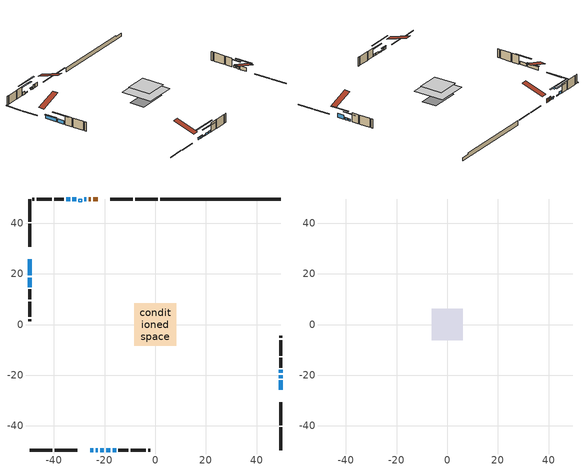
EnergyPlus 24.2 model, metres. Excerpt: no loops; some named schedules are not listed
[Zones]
conditioned space
 floor outside (Floor1 construction): -2.54,-2.54 -2.54,2.54 2.54,2.54 2.54,-2.54 z0.92
 floor adiabatic (AdiabaticFloorConstruction): -8.38,-8.38 -8.38,8.38 8.38,8.38 8.38,-8.38 z3.36
 floor foundation (Slab1 construction): -7.8,-4.08 -7.8,4.08 7.8,4.08 7.8,-4.08 z-1.4
 wall outside (RimJoist1 construction): 1.05,49.53 -7.86,49.53 / -49.53,-49.53 -40.61,-49.53 / -49.53,49.53 -49.53,40.61 / 49.53,-49.53 49.53,-40.61 z0.92:1.22
 wall outside (RimJoist2 construction): -8.79,49.53 -17.71,49.53 / -39.69,-49.53 -30.77,-49.53 / -49.53,39.69 -49.53,30.77 / 49.53,-39.69 49.53,-30.77 z0.92:1.22
 wall outside (AdiabaticWallConstruction 1): -22.73,49.53 -24.45,49.53 / -25.37,49.53 -26.24,49.53 z0.92:2.95
 wall outside (AdiabaticWallConstruction): 49.53,-25.75 49.53,-22.09 z0.92:3.05; 49.53,-21.16 49.53,-19.94 z0.92:1.84; -27.17,49.53 -28.09,49.53 z0.92:1.68; -25.75,-49.53 -24.38,-49.53 / -23.45,-49.53 -22.69,-49.53 / 49.53,-19.02 49.53,-17.95 / -19.31,-49.53 -17.78,-49.53 / -16.85,-49.53 -15.48,-49.53 z0.92:1.99; -49.53,25.75 -49.53,19.35 / -49.53,18.42 -49.53,14.76 z0.92:2.75; -31.16,49.53 -32.69,49.53 / -21.76,-49.53 -20.23,-49.53 z0.92:1.38; -33.62,49.53 -35.14,49.53 z0.92:2.44
 wall outside (Wall1 construction): -36.07,49.53 -39.92,49.53 / -14.55,-49.53 -10.7,-49.53 / -49.53,13.83 -49.53,9.98 / 49.53,-17.02 49.53,-13.16 z0.92:5.8
 wall outside (Wall2 construction): -40.85,49.53 -46.83,49.53 / -9.77,-49.53 -3.79,-49.53 / -49.53,9.05 -49.53,3.07 / 49.53,-12.24 49.53,-6.26 z0.92:5.8
 wall outside (Wall3 construction): -47.76,49.53 -48.6,49.53 / -2.86,-49.53 -2.02,-49.53 / -49.53,2.14 -49.53,1.3 / 49.53,-5.33 49.53,-4.49 z0.92:5.8
 wall foundation (FoundationWall1 construction): 1.98,49.53,-1.4 1.98,49.53,0.92 44.78,49.53,0.92 44.78,49.53,0.26 49.53,49.53,0.26 49.53,49.53,-1.4
 window (WindowConstruction): 49.53,-25.75 49.53,-22.09 z0.92:3.05
 window (WindowConstruction 6): 49.53,-21.16 49.53,-19.94 z0.92:1.83
 window (WindowConstruction 7): -27.17,49.53 -28.09,49.53 z0.92:1.68
 window (WindowConstruction 8): -25.75,-49.53 -24.38,-49.53 z0.92:1.99
 window (WindowConstruction 9): -23.45,-49.53 -22.69,-49.53 z0.92:1.99
 window (WindowConstruction 10): -49.53,25.75 -49.53,19.35 z0.92:2.75
 window (WindowConstruction 1): 49.53,-19.01 49.53,-17.95 z0.92:1.99
 window (WindowConstruction 11): -31.16,49.53 -32.69,49.53 z0.92:1.38
 window (WindowConstruction 12): -21.76,-49.53 -20.23,-49.53 z0.92:1.38
 window (WindowConstruction 2): -33.62,49.53 -35.14,49.53 z0.92:2.44
 window (WindowConstruction 3): -19.3,-49.53 -17.78,-49.53 z0.92:1.99
 window (WindowConstruction 4): -16.85,-49.53 -15.48,-49.53 z0.92:1.99
 window (WindowConstruction 5): -49.53,18.42 -49.53,14.76 z0.92:2.75
 door (Door): -22.73,49.53 -24.45,49.53 z0.92:2.95
 door (Door 1): -25.38,49.53 -26.24,49.53 z0.92:2.95
 ceiling adiabatic (AdiabaticFloorConstruction): 8.38,-8.38 8.38,8.38 -8.38,8.38 -8.38,-8.38 z3.36
 roof outside (AdiabaticRoofConstruction): -30.24,49.53,5.8 -30.24,48.37,6.18 -29.01,48.37,6.18 -29.01,49.53,5.8
 skylight (SkylightConstruction): -30.23,49.53,5.8 -30.23,48.37,6.18 -29.02,48.37,6.18 -29.02,49.53,5.8
attic - vented
 floor to conditioned space (Floor2 construction Reversed): -6.16,-6.16 -6.16,6.16 6.16,6.16 6.16,-6.16 z5.8
 roof outside (Roof1 construction): -21.8,49.53,5.8 -21.8,37.53,9.8 -18.64,37.53,9.8 -18.64,49.53,5.8; -26.68,-49.53,5.8 -26.68,-37.53,9.8 -29.84,-37.53,9.8 -29.84,-49.53,5.8; -49.53,26.68,5.8 -37.53,26.68,9.8 -37.53,29.84,9.8 -49.53,29.84,5.8; 49.53,-26.68,5.8 37.53,-26.68,9.8 37.53,-29.84,9.8 49.53,-29.84,5.8
shading: 49.53,-19.04 49.53,-28.8 49.94,-28.8 49.94,-19.04 z6.1; 49.53,-19.64 49.53,-21.46 49.94,-21.46 49.94,-19.64 z2.13; -28.38,49.53 -26.87,49.53 -26.87,49.94 -28.38,49.94 z1.98; -24.08,-49.53 -26.05,-49.53 -26.05,-49.94 -24.08,-49.94 z2.29; -22.39,-49.53 -23.75,-49.53 -23.75,-49.94 -22.39,-49.94 z2.29; -49.53,19.05 -49.53,26.05 -49.94,26.05 -49.94,19.05 z3.05; 49.53,-14.9 49.53,-22.07 49.94,-22.07 49.94,-14.9 z5.04; -38.48,49.53 -25.37,49.53 -25.37,49.94 -38.48,49.94 z7.17; -14.44,-49.53 -27.55,-49.53 -27.55,-49.94 -14.44,-49.94 z7.17; -38.19,49.53 -30.57,49.53 -30.57,49.94 -38.19,49.94 z5.5; -14.73,-49.53 -22.36,-49.53 -22.36,-49.94 -14.73,-49.94 z5.04; -12.43,-49.53 -19.9,-49.53 -19.9,-49.94 -12.43,-49.94 z5.04; -49.53,11.71 -49.53,21.47 -49.94,21.47 -49.94,11.71 z5.8
[Building]
Building 1: Terrain=Suburbs
[Site:Location]
Toronto Intl AP_ON: Latitude {deg}=43.68; Longitude {deg}=-79.63; Time Zone {hr}=-5; Elevation {m}=173; Keep Site Location Information=Yes
[Site:GroundTemperature:Shallow]
4.59119, 2.66285, 2.50842, 3.42352, 7.09712, 10.7536, 13.9236, 15.9317, 16.1023, 14.4691, 11.3799, 7.83558
[Site:WaterMainsTemperature]
Calculation Method=Schedule; Temperature Schedule=mains temperature schedule
[Material] Roughness=Rough; Thermal Absorptance=0.9
Name | Thickness {m} | Conductivity {W/m-K} | Density {kg/m3} | Specific Heat {J/kg-K} | Solar Absorptance | Visible Absorptance
asphalt or fiberglass shingles | 0.00635 | 0.162714 | 1121.4 | 1465.45 | 0.4 | 0.4
asphalt or fiberglass shingles 1 | 0.00635 | 0.162714 | 1121.4 | 1465.45 | 0.7 | 0.7
ceiling loosefill ins | 0.0846667 | 0.0480833 | 16.02 | 1046.75 | 0.7 | 0.7
ceiling stud and cavity | 0.1397 | 0.0949009 | 65.682 | 1177.47 | 0.7 | 0.7
concrete 4.0 in. | 0.1016 | 1.803125 | 2242.8 | 837.4 | 0.7 | 0.7
concrete 8.0 in. | 0.2032 | 1.803125 | 2242.8 | 837.4 | 0.7 | 0.7
door material | 0.04445 | 0.053851 | 512.64 | 1214.23 | 0.7 | 0.7
door material 1 | 0.04445 | 0.20624 | 512.64 | 1214.23 | 0.7 | 0.7
exterior vertical ins | 0.0460229 | 0.029427 | 32.04 | 1214.23 | 0.7 | 0.7
floor covering | 0.0127 | 0.0433444 | 54.468 | 1339.84 | 0.6 | 0.6
floor rigid ins | 0.103632 | 0.029427 | 32.04 | 1214.23 | 0.7 | 0.7
floor rigid ins 1; roof rigid ins; wall rigid ins 1 | 0.512978 | 0.029427 | 32.04 | 1214.23 | 0.7 | 0.7
floor stud and cavity | 0.1397 | 0.212021 | 92.3553 | 1139.71 | 0.7 | 0.7
floor stud and cavity 1 | 0.1397 | 1.75129 | 37.0049 | 1207.88 | 0.7 | 0.7
furniture material conditioned space 1 | 0.1524 | 0.115458 | 640.8 | 1214.23 | 0.6 | 0.6
gypsum board | 0.0127 | 0.160291 | 801 | 837.4 | 0.6 | 0.6
gypsum board 1 | 0.0127 | 0.160291 | 801 | 837.4 | 0.7 | 0.7
osb sheathing 0.5 in. | 0.0127 | 0.115458 | 512.64 | 1214.23 | 0.7 | 0.7
osb sheathing 0.75 in. | 0.01905 | 0.115458 | 512.64 | 1214.23 | 0.7 | 0.7
osb sheathing 2.0 in. | 0.0508 | 0.115458 | 512.64 | 1214.23 | 0.7 | 0.7
rim joist stud and cavity | 0.0508 | 0.0451784 | 125.044 | 1163.47 | 0.6 | 0.6
rim joist stud and cavity 1 | 0.0508 | 0.0290657 | 125.044 | 1163.47 | 0.6 | 0.6
roof stud and cavity | 0.18415 | 1.78685 | 37.0049 | 1207.88 | 0.6 | 0.6
wall rigid ins | 0.051816 | 0.029427 | 32.04 | 1214.23 | 0.7 | 0.7
wall stud and cavity | 0.1397 | 0.158362 | 139.0536 | 1170.24 | 0.7 | 0.7
wall stud and cavity 1 | 0.1397 | 0.156487 | 139.0536 | 1170.24 | 0.7 | 0.7
wall stud and cavity 2 | 0.1397 | 0.164946 | 139.0536 | 1170.24 | 0.7 | 0.7
wall stud and cavity 3 | 0.0889 | 0.380278 | 52.3479 | 1209.89 | 0.7 | 0.7
wall stud and cavity 4 | 0.0889 | 0.391764 | 83.0341 | 1211.67 | 0.7 | 0.7
wood siding | 0.0254 | 0.102417 | 544.68 | 1172.36 | 0.4 | 0.4
wood siding 1; wood siding 2; wood siding 3 | 0.0254 | 0.102417 | 544.68 | 1172.36 | 0.7 | 0.7
[WindowMaterial:SimpleGlazingSystem]
Name | U-Factor {W/m2-K} | Solar Heat Gain Coefficient
SkylightMaterial | 3.05683 | 0.6962
WindowMaterial | 2.881585 | 0.7
WindowMaterial 1 | 2.93325 | 0.65
WindowMaterial 2 | 2.90089 | 0.68
WindowMaterial 3 | 2.95426 | 0.63
WindowMaterial 4 | 2.9219 | 0.66
WindowMaterial 5 | 2.9219 | 0.67
WindowMaterial 6 | 2.93609 | 0.65
WindowMaterial 7 | 2.96164 | 0.62
WindowMaterial 8 | 4.57022 | 0.63
[Construction]
AdiabaticFloorConstruction: floor stud and cavity 1, floor rigid ins 1, osb sheathing 0.75 in., floor covering
AdiabaticRoofConstruction: asphalt or fiberglass shingles 1, roof rigid ins, osb sheathing 0.75 in., roof stud and cavity
AdiabaticWallConstruction: wood siding 2, wall rigid ins 1, wall stud and cavity 3, gypsum board
AdiabaticWallConstruction 1: wood siding 3, wall rigid ins 1, wall stud and cavity 3, gypsum board
Door: door material
Door 1: door material 1
Floor1 construction: floor stud and cavity, floor rigid ins, osb sheathing 0.75 in., floor covering
Floor2 construction Reversed: gypsum board, ceiling stud and cavity, ceiling loosefill ins
FoundationWall1 construction: concrete 8.0 in., gypsum board 1
furniture construction conditioned space 1: furniture material conditioned space 1
PartitionWallConstruction: gypsum board, wall stud and cavity 4, gypsum board
RimJoist1 construction: wood siding 1, osb sheathing 2.0 in., rim joist stud and cavity
RimJoist2 construction: wood siding 1, osb sheathing 2.0 in., rim joist stud and cavity 1
Roof1 construction: asphalt or fiberglass shingles
SkylightConstruction: SkylightMaterial
Slab1 construction: concrete 4.0 in.
Wall1 construction: wood siding, wall rigid ins, osb sheathing 0.5 in., wall stud and cavity, gypsum board
Wall2 construction: wood siding, wall rigid ins, osb sheathing 0.5 in., wall stud and cavity 1, gypsum board
Wall3 construction: wood siding, wall rigid ins, osb sheathing 0.5 in., wall stud and cavity 2, gypsum board
WindowConstruction: WindowMaterial
WindowConstruction 1: WindowMaterial 1
WindowConstruction 10; WindowConstruction 5: WindowMaterial 5
WindowConstruction 11; WindowConstruction 12: WindowMaterial 8
WindowConstruction 2: WindowMaterial 2
WindowConstruction 3; WindowConstruction 9: WindowMaterial 3
WindowConstruction 4; WindowConstruction 8: WindowMaterial 4
WindowConstruction 6: WindowMaterial 6
WindowConstruction 7: WindowMaterial 7
[Zone] Multiplier=1; Part of Total Floor Area=Yes
Name | Volume {m3}
attic - vented | 100.028
conditioned space | 1057.6
[Space]
Name | Zone | Volume {m3}
attic - vented 1 | attic - vented | 100.028
conditioned space 1 | conditioned space | 1057.6
[ZoneInfiltration:EffectiveLeakageArea]
infil attic - vented 1: Zone or Space=attic - vented 1; Schedule=Always On Discrete; Effective Air Leakage Area {cm2}=6281.53; Stack Coefficient=0.000278236; Wind Coefficient=1.12701e-05
[ZoneMixing]
whole house fan mix: Zone or Space=attic - vented; Schedule=Always On Continuous; Design Flow Rate Calculation Method=Flow/Zone; Design Flow Rate {m3/s}=0; Source Zone or Space=conditioned space
[SurfaceProperty:ExposedFoundationPerimeter]
Slab1: Exposed Perimeter Calculation Method=TotalExposedPerimeter; Total Exposed Perimeter {m}=47.55
[InternalMass] Zone or ZoneList=conditioned space; Space or SpaceList=conditioned space 1
Name | Construction | Surface Area {m2}
furniture mass conditioned space 1 | furniture construction conditioned space 1 | 173.636
partition wall mass | PartitionWallConstruction | 434.09
[Lights]
interior lighting: Zone or ZoneList or Space or SpaceList=conditioned space 1; Schedule=interior lighting schedule; Design Level Calculation Method=LightingLevel; Lighting Level {W}=343.2; Return Air Fraction=0; Fraction Radiant=0.6; Fraction Visible=0.2; Fraction Replaceable=1
[People]
occupants: Zone or ZoneList or Space or SpaceList=conditioned space 1; Number of People Schedule=occupants schedule; Number of People Calculation Method=People; Number of People=3; Fraction Radiant=0.314171; Sensible Heat Fraction=0.56303; Activity Level Schedule=occupants activity schedule; Carbon Dioxide Generation Rate {m3/s-W}=0; Enable ASHRAE 55 Comfort Warnings=No; Mean Radiant Temperature Calculation Type=EnclosureAveraged
[ElectricEquipment] Zone or ZoneList or Space or SpaceList=conditioned space 1; Design Level Calculation Method=EquipmentLevel
Name | Schedule | Design Level {W} | Fraction Latent | Fraction Radiant | Fraction Lost
clothes dryer | clothes dryer schedule | 140.772 | 0.015 | 0.081 | 0.85
clothes washer | clothes washer schedule | 32.1985 | 0.03 | 0.162 | 0.7
cooking range | cooking range schedule | 215.147 | 0.08 | 0.432 | 0.2
dishwasher | dishwasher schedule | 66.8632 | 0.3 | 0.18 | 0.4
fridge | fridge schedule | 72.9452 | 0 | 0.6 | 0
mech vent bath fan 0 | mech vent bath fan 0 schedule | 50.2 | 0 | 0 | 1
mech vent bath fan 1 | mech vent bath fan 1 schedule | 50.2 | 0 | 0 | 1
mech vent house fan | mech vent house fan schedule | 0 | 0 | 0 | 1
mech vent house fan cfis | mech vent house fan cfis schedule | 0 | 0 | 0 | 0
mech vent range fan 0 | mech vent range fan 0 schedule | 57 | 0 | 0 | 1
misc plug loads | misc plug loads schedule | 494.7 | 0.045 | 0.513 | 0.1
whole house fan | Always On Discrete | 0 | 0 | 0 | 1
[OtherEquipment] Zone or ZoneList or Space or SpaceList=conditioned space 1; Design Level Calculation Method=EquipmentLevel
Name | Fuel Type | Schedule | Design Level {W} | Fraction Latent | Fraction Radiant | Fraction Lost
clothes dryer 1 | Electricity | clothes dryer schedule | 0 | 0.015 | 0.081 | 0.85
cooking range 1 | Electricity | cooking range schedule | 0 | 0.08 | 0.432 | 0.2
general water use latent | None | general water use schedule | 62.594 | 1 | 0 | 0
general water use sensible | None | general water use schedule | -61.6891 | 0 | 0.6 | 0
mech vent house fan latent load | None | Always On Discrete | 0 | 1 | 0 | 0
mech vent house fan sensible load | None | Always On Discrete | 0 | 0 | 0 | 0
water heater energy adjustment1 | NaturalGas | Always On Discrete | 0.01 | 0 | 0 | 1
[ZoneInfiltration:DesignFlowRate] Zone or ZoneList or Space or SpaceList=conditioned space 1; Schedule=Always On Discrete; Design Flow Rate Calculation Method=Flow/Zone; Design Flow Rate {m3/s}=0
infil flow; natural vent flow; whole house fan flow
[Foundation:Kiva]
Foundation Kiva 1: Initial Indoor Air Temperature {C}=18; Wall Height Above Grade {m}=0.919978; Wall Depth Below Slab {m}=0.2032; Custom Block Material Name 1=exterior vertical ins; Custom Block Depth 1 {m}=2.31999; Custom Block X Position 1 {m}=0.2159; Custom Block Z Position 1 {m}=0
[Foundation:Kiva:Settings]
Soil Conductivity {W/m-K}=0.849921; Soil Density {kg/m3}=1842.3; Soil Specific Heat {J/kg-K}=418.7; Ground Solar Absorptivity=0.9; Ground Thermal Absorptivity=0.9; Ground Surface Roughness {m}=0.03; Far-Field Width {m}=40; Deep-Ground Boundary Condition=ZeroFlux; Deep-Ground Depth {m}=40; Minimum Cell Dimension {m}=0.2; Maximum Cell Growth Coefficient=3; Simulation Timestep=Timestep
[Exterior:Lights]
exterior lighting: Schedule=exterior lighting schedule; Design Level {W}=75.6
[Schedule:Constant]
Name | Hourly Value
Always On Continuous; mech vent house fan schedule; mech vent house fan cfis schedule; Always On Discrete | 1
occupants activity schedule | 117.228
fridge schedule | 0
[Schedule:Week:Daily]
interior lighting schedule Week Rule - Jan1-Jan27: interior lighting schedule day, interior lighting schedule day, interior lighting schedule day, interior lighting schedule day, interior lighting schedule day, interior lighting schedule day, interior lighting schedule day, interior lighting schedule default day, interior lighting schedule default day, interior lighting schedule default day, interior lighting schedule default day, interior lighting schedule default day
interior lighting schedule Week Rule - Jan28-Feb3: interior lighting schedule day, interior lighting schedule day, interior lighting schedule day, interior lighting schedule day, interior lighting schedule day 1, interior lighting schedule day 1, interior lighting schedule day 1, interior lighting schedule default day, interior lighting schedule default day, interior lighting schedule default day, interior lighting schedule default day, interior lighting schedule default day
interior lighting schedule Week Rule - Feb4-Feb24: interior lighting schedule day 1, interior lighting schedule day 1, interior lighting schedule day 1, interior lighting schedule day 1, interior lighting schedule day 1, interior lighting schedule day 1, interior lighting schedule day 1, interior lighting schedule default day, interior lighting schedule default day, interior lighting schedule default day, interior lighting schedule default day, interior lighting schedule default day
interior lighting schedule Week Rule - Feb25-Mar3: interior lighting schedule day 1, interior lighting schedule day 1, interior lighting schedule day 1, interior lighting schedule day 1, interior lighting schedule day 2, interior lighting schedule day 2, interior lighting schedule day 2, interior lighting schedule default day, interior lighting schedule default day, interior lighting schedule default day, interior lighting schedule default day, interior lighting schedule default day
interior lighting schedule Week Rule - Mar4-Mar31: interior lighting schedule day 2, interior lighting schedule day 2, interior lighting schedule day 2, interior lighting schedule day 2, interior lighting schedule day 2, interior lighting schedule day 2, interior lighting schedule day 2, interior lighting schedule default day, interior lighting schedule default day, interior lighting schedule default day, interior lighting schedule default day, interior lighting schedule default day
interior lighting schedule Week Rule - Apr1-Apr28: interior lighting schedule day 3, interior lighting schedule day 3, interior lighting schedule day 3, interior lighting schedule day 3, interior lighting schedule day 3, interior lighting schedule day 3, interior lighting schedule day 3, interior lighting schedule default day, interior lighting schedule default day, interior lighting schedule default day, interior lighting schedule default day, interior lighting schedule default day
interior lighting schedule Week Rule - Apr29-May5: interior lighting schedule day 3, interior lighting schedule day 3, interior lighting schedule day 4, interior lighting schedule day 4, interior lighting schedule day 4, interior lighting schedule day 4, interior lighting schedule day 4, interior lighting schedule default day, interior lighting schedule default day, interior lighting schedule default day, interior lighting schedule default day, interior lighting schedule default day
interior lighting schedule Week Rule - May6-May26: interior lighting schedule day 4, interior lighting schedule day 4, interior lighting schedule day 4, interior lighting schedule day 4, interior lighting schedule day 4, interior lighting schedule day 4, interior lighting schedule day 4, interior lighting schedule default day, interior lighting schedule default day, interior lighting schedule default day, interior lighting schedule default day, interior lighting schedule default day
interior lighting schedule Week Rule - May27-Jun2: interior lighting schedule day 4, interior lighting schedule day 4, interior lighting schedule day 4, interior lighting schedule day 4, interior lighting schedule day 4, interior lighting schedule day 5, interior lighting schedule day 5, interior lighting schedule default day, interior lighting schedule default day, interior lighting schedule default day, interior lighting schedule default day, interior lighting schedule default day
interior lighting schedule Week Rule - Jun3-Jun30: interior lighting schedule day 5, interior lighting schedule day 5, interior lighting schedule day 5, interior lighting schedule day 5, interior lighting schedule day 5, interior lighting schedule day 5, interior lighting schedule day 5, interior lighting schedule default day, interior lighting schedule default day, interior lighting schedule default day, interior lighting schedule default day, interior lighting schedule default day
interior lighting schedule Week Rule - Jul1-Jul28: interior lighting schedule day 6, interior lighting schedule day 6, interior lighting schedule day 6, interior lighting schedule day 6, interior lighting schedule day 6, interior lighting schedule day 6, interior lighting schedule day 6, interior lighting schedule default day, interior lighting schedule default day, interior lighting schedule default day, interior lighting schedule default day, interior lighting schedule default day
interior lighting schedule Week Rule - Jul29-Aug4: interior lighting schedule day 6, interior lighting schedule day 6, interior lighting schedule day 6, interior lighting schedule day 7, interior lighting schedule day 7, interior lighting schedule day 7, interior lighting schedule day 7, interior lighting schedule default day, interior lighting schedule default day, interior lighting schedule default day, interior lighting schedule default day, interior lighting schedule default day
interior lighting schedule Week Rule - Aug5-Aug25: interior lighting schedule day 7, interior lighting schedule day 7, interior lighting schedule day 7, interior lighting schedule day 7, interior lighting schedule day 7, interior lighting schedule day 7, interior lighting schedule day 7, interior lighting schedule default day, interior lighting schedule default day, interior lighting schedule default day, interior lighting schedule default day, interior lighting schedule default day
interior lighting schedule Week Rule - Aug26-Sep1: interior lighting schedule day 7, interior lighting schedule day 7, interior lighting schedule day 7, interior lighting schedule day 7, interior lighting schedule day 7, interior lighting schedule day 7, interior lighting schedule day 8, interior lighting schedule default day, interior lighting schedule default day, interior lighting schedule default day, interior lighting schedule default day, interior lighting schedule default day
interior lighting schedule Week Rule - Sep2-Sep29: interior lighting schedule day 8, interior lighting schedule day 8, interior lighting schedule day 8, interior lighting schedule day 8, interior lighting schedule day 8, interior lighting schedule day 8, interior lighting schedule day 8, interior lighting schedule default day, interior lighting schedule default day, interior lighting schedule default day, interior lighting schedule default day, interior lighting schedule default day
interior lighting schedule Week Rule - Sep30-Oct6: interior lighting schedule day 8, interior lighting schedule day 9, interior lighting schedule day 9, interior lighting schedule day 9, interior lighting schedule day 9, interior lighting schedule day 9, interior lighting schedule day 9, interior lighting schedule default day, interior lighting schedule default day, interior lighting schedule default day, interior lighting schedule default day, interior lighting schedule default day
interior lighting schedule Week Rule - Oct7-Oct27: interior lighting schedule day 9, interior lighting schedule day 9, interior lighting schedule day 9, interior lighting schedule day 9, interior lighting schedule day 9, interior lighting schedule day 9, interior lighting schedule day 9, interior lighting schedule default day, interior lighting schedule default day, interior lighting schedule default day, interior lighting schedule default day, interior lighting schedule default day
interior lighting schedule Week Rule - Oct28-Nov3: interior lighting schedule day 9, interior lighting schedule day 9, interior lighting schedule day 9, interior lighting schedule day 9, interior lighting schedule day 10, interior lighting schedule day 10, interior lighting schedule day 10, interior lighting schedule default day, interior lighting schedule default day, interior lighting schedule default day, interior lighting schedule default day, interior lighting schedule default day
interior lighting schedule Week Rule - Nov4-Nov24: interior lighting schedule day 10, interior lighting schedule day 10, interior lighting schedule day 10, interior lighting schedule day 10, interior lighting schedule day 10, interior lighting schedule day 10, interior lighting schedule day 10, interior lighting schedule default day, interior lighting schedule default day, interior lighting schedule default day, interior lighting schedule default day, interior lighting schedule default day
interior lighting schedule Week Rule - Nov25-Dec1: interior lighting schedule day 10, interior lighting schedule day 10, interior lighting schedule day 10, interior lighting schedule day 10, interior lighting schedule day 10, interior lighting schedule day 10, interior lighting schedule day 11, interior lighting schedule default day, interior lighting schedule default day, interior lighting schedule default day, interior lighting schedule default day, interior lighting schedule default day
interior lighting schedule Week Rule - Dec2-Dec31: interior lighting schedule day 11, interior lighting schedule day 11, interior lighting schedule day 11, interior lighting schedule day 11, interior lighting schedule day 11, interior lighting schedule day 11, interior lighting schedule day 11, interior lighting schedule default day, interior lighting schedule default day, interior lighting schedule default day, interior lighting schedule default day, interior lighting schedule default day
occupants schedule Week Rule - Jan1-Dec31: occupants schedule day, occupants schedule day, occupants schedule day, occupants schedule day, occupants schedule day, occupants schedule day, occupants schedule day, occupants schedule default day, occupants schedule default day, occupants schedule default day, occupants schedule default day, occupants schedule default day
clothes dryer schedule Week Rule - Jan1-Dec31: clothes dryer schedule day, clothes dryer schedule day, clothes dryer schedule day, clothes dryer schedule day, clothes dryer schedule day, clothes dryer schedule day, clothes dryer schedule day, clothes dryer schedule default day, clothes dryer schedule default day, clothes dryer schedule default day, clothes dryer schedule default day, clothes dryer schedule default day
clothes washer schedule Week Rule - Jan1-Dec31: clothes washer schedule day, clothes washer schedule day, clothes washer schedule day, clothes washer schedule day, clothes washer schedule day, clothes washer schedule day, clothes washer schedule day, clothes washer schedule default day, clothes washer schedule default day, clothes washer schedule default day, clothes washer schedule default day, clothes washer schedule default day
cooking range schedule Week Rule - Jan1-Dec31: cooking range schedule day, cooking range schedule day, cooking range schedule day, cooking range schedule day, cooking range schedule day, cooking range schedule day, cooking range schedule day, cooking range schedule default day, cooking range schedule default day, cooking range schedule default day, cooking range schedule default day, cooking range schedule default day
dishwasher schedule Week Rule - Jan1-Dec31: dishwasher schedule day, dishwasher schedule day, dishwasher schedule day, dishwasher schedule day, dishwasher schedule day, dishwasher schedule day, dishwasher schedule day, dishwasher schedule default day, dishwasher schedule default day, dishwasher schedule default day, dishwasher schedule default day, dishwasher schedule default day
mech vent bath fan 0 schedule Week Rule - Jan1-Dec31: mech vent bath fan 0 schedule day, mech vent bath fan 0 schedule day, mech vent bath fan 0 schedule day, mech vent bath fan 0 schedule day, mech vent bath fan 0 schedule day, mech vent bath fan 0 schedule day, mech vent bath fan 0 schedule day, mech vent bath fan 0 schedule default day, mech vent bath fan 0 schedule default day, mech vent bath fan 0 schedule default day, mech vent bath fan 0 schedule default day, mech vent bath fan 0 schedule default day
mech vent bath fan 1 schedule Week Rule - Jan1-Dec31: mech vent bath fan 1 schedule day, mech vent bath fan 1 schedule day, mech vent bath fan 1 schedule day, mech vent bath fan 1 schedule day, mech vent bath fan 1 schedule day, mech vent bath fan 1 schedule day, mech vent bath fan 1 schedule day, mech vent bath fan 1 schedule default day, mech vent bath fan 1 schedule default day, mech vent bath fan 1 schedule default day, mech vent bath fan 1 schedule default day, mech vent bath fan 1 schedule default day
mech vent range fan 0 schedule Week Rule - Jan1-Dec31: mech vent range fan 0 schedule day, mech vent range fan 0 schedule day, mech vent range fan 0 schedule day, mech vent range fan 0 schedule day, mech vent range fan 0 schedule day, mech vent range fan 0 schedule day, mech vent range fan 0 schedule day, mech vent range fan 0 schedule default day, mech vent range fan 0 schedule default day, mech vent range fan 0 schedule default day, mech vent range fan 0 schedule default day, mech vent range fan 0 schedule default day
misc plug loads schedule Week Rule - Jan1-Dec31: misc plug loads schedule day, misc plug loads schedule day, misc plug loads schedule day, misc plug loads schedule day, misc plug loads schedule day, misc plug loads schedule day, misc plug loads schedule day, misc plug loads schedule default day, misc plug loads schedule default day, misc plug loads schedule default day, misc plug loads schedule default day, misc plug loads schedule default day
general water use schedule Week Rule - Jan1-Dec31: general water use schedule day, general water use schedule day, general water use schedule day, general water use schedule day, general water use schedule day, general water use schedule day, general water use schedule day, general water use schedule default day, general water use schedule default day, general water use schedule default day, general water use schedule default day, general water use schedule default day
exterior lighting schedule Week Rule - Jan1-Jan27: exterior lighting schedule day, exterior lighting schedule day, exterior lighting schedule day, exterior lighting schedule day, exterior lighting schedule day, exterior lighting schedule day, exterior lighting schedule day, exterior lighting schedule default day, exterior lighting schedule default day, exterior lighting schedule default day, exterior lighting schedule default day, exterior lighting schedule default day
exterior lighting schedule Week Rule - Jan28-Feb3: exterior lighting schedule day, exterior lighting schedule day, exterior lighting schedule day, exterior lighting schedule day, exterior lighting schedule day 1, exterior lighting schedule day 1, exterior lighting schedule day 1, exterior lighting schedule default day, exterior lighting schedule default day, exterior lighting schedule default day, exterior lighting schedule default day, exterior lighting schedule default day
exterior lighting schedule Week Rule - Feb4-Feb24: exterior lighting schedule day 1, exterior lighting schedule day 1, exterior lighting schedule day 1, exterior lighting schedule day 1, exterior lighting schedule day 1, exterior lighting schedule day 1, exterior lighting schedule day 1, exterior lighting schedule default day, exterior lighting schedule default day, exterior lighting schedule default day, exterior lighting schedule default day, exterior lighting schedule default day
exterior lighting schedule Week Rule - Feb25-Mar3: exterior lighting schedule day 1, exterior lighting schedule day 1, exterior lighting schedule day 1, exterior lighting schedule day 1, exterior lighting schedule day 2, exterior lighting schedule day 2, exterior lighting schedule day 2, exterior lighting schedule default day, exterior lighting schedule default day, exterior lighting schedule default day, exterior lighting schedule default day, exterior lighting schedule default day
exterior lighting schedule Week Rule - Mar4-Mar31: exterior lighting schedule day 2, exterior lighting schedule day 2, exterior lighting schedule day 2, exterior lighting schedule day 2, exterior lighting schedule day 2, exterior lighting schedule day 2, exterior lighting schedule day 2, exterior lighting schedule default day, exterior lighting schedule default day, exterior lighting schedule default day, exterior lighting schedule default day, exterior lighting schedule default day
exterior lighting schedule Week Rule - Apr1-Apr28: exterior lighting schedule day 3, exterior lighting schedule day 3, exterior lighting schedule day 3, exterior lighting schedule day 3, exterior lighting schedule day 3, exterior lighting schedule day 3, exterior lighting schedule day 3, exterior lighting schedule default day, exterior lighting schedule default day, exterior lighting schedule default day, exterior lighting schedule default day, exterior lighting schedule default day
exterior lighting schedule Week Rule - Apr29-May5: exterior lighting schedule day 3, exterior lighting schedule day 3, exterior lighting schedule day 4, exterior lighting schedule day 4, exterior lighting schedule day 4, exterior lighting schedule day 4, exterior lighting schedule day 4, exterior lighting schedule default day, exterior lighting schedule default day, exterior lighting schedule default day, exterior lighting schedule default day, exterior lighting schedule default day
exterior lighting schedule Week Rule - May6-May26: exterior lighting schedule day 4, exterior lighting schedule day 4, exterior lighting schedule day 4, exterior lighting schedule day 4, exterior lighting schedule day 4, exterior lighting schedule day 4, exterior lighting schedule day 4, exterior lighting schedule default day, exterior lighting schedule default day, exterior lighting schedule default day, exterior lighting schedule default day, exterior lighting schedule default day
exterior lighting schedule Week Rule - May27-Jun2: exterior lighting schedule day 4, exterior lighting schedule day 4, exterior lighting schedule day 4, exterior lighting schedule day 4, exterior lighting schedule day 4, exterior lighting schedule day 5, exterior lighting schedule day 5, exterior lighting schedule default day, exterior lighting schedule default day, exterior lighting schedule default day, exterior lighting schedule default day, exterior lighting schedule default day
exterior lighting schedule Week Rule - Jun3-Jun30: exterior lighting schedule day 5, exterior lighting schedule day 5, exterior lighting schedule day 5, exterior lighting schedule day 5, exterior lighting schedule day 5, exterior lighting schedule day 5, exterior lighting schedule day 5, exterior lighting schedule default day, exterior lighting schedule default day, exterior lighting schedule default day, exterior lighting schedule default day, exterior lighting schedule default day
exterior lighting schedule Week Rule - Jul1-Jul28: exterior lighting schedule day 6, exterior lighting schedule day 6, exterior lighting schedule day 6, exterior lighting schedule day 6, exterior lighting schedule day 6, exterior lighting schedule day 6, exterior lighting schedule day 6, exterior lighting schedule default day, exterior lighting schedule default day, exterior lighting schedule default day, exterior lighting schedule default day, exterior lighting schedule default day
exterior lighting schedule Week Rule - Jul29-Aug4: exterior lighting schedule day 6, exterior lighting schedule day 6, exterior lighting schedule day 6, exterior lighting schedule day 7, exterior lighting schedule day 7, exterior lighting schedule day 7, exterior lighting schedule day 7, exterior lighting schedule default day, exterior lighting schedule default day, exterior lighting schedule default day, exterior lighting schedule default day, exterior lighting schedule default day
[Schedule:Year]
interior lighting schedule: interior lighting schedule Week Rule - Jan1-Jan27, 1, 1, 1, 27, interior lighting schedule Week Rule - Jan28-Feb3, 1, 28, 2, 3, interior lighting schedule Week Rule - Feb4-Feb24, 2, 4, 2, 24, interior lighting schedule Week Rule - Feb25-Mar3, 2, 25, 3, 3, interior lighting schedule Week Rule - Mar4-Mar31, 3, 4, 3, 31, interior lighting schedule Week Rule - Apr1-Apr28, 4, 1, 4, 28, interior lighting schedule Week Rule - Apr29-May5, 4, 29, 5, 5, interior lighting schedule Week Rule - May6-May26, 5, 6, 5, 26, interior lighting schedule Week Rule - May27-Jun2, 5, 27, 6, 2, interior lighting schedule Week Rule - Jun3-Jun30, 6, 3, 6, 30, interior lighting schedule Week Rule - Jul1-Jul28, 7, 1, 7, 28, interior lighting schedule Week Rule - Jul29-Aug4, 7, 29, 8, 4, interior lighting schedule Week Rule - Aug5-Aug25, 8, 5, 8, 25, interior lighting schedule Week Rule - Aug26-Sep1, 8, 26, 9, 1, interior lighting schedule Week Rule - Sep2-Sep29, 9, 2, 9, 29, interior lighting schedule Week Rule - Sep30-Oct6, 9, 30, 10, 6, interior lighting schedule Week Rule - Oct7-Oct27, 10, 7, 10, 27, interior lighting schedule Week Rule - Oct28-Nov3, 10, 28, 11, 3, interior lighting schedule Week Rule - Nov4-Nov24, 11, 4, 11, 24, interior lighting schedule Week Rule - Nov25-Dec1, 11, 25, 12, 1, interior lighting schedule Week Rule - Dec2-Dec31, 12, 2, 12, 31
occupants schedule: occupants schedule Week Rule - Jan1-Dec31, 1, 1, 12, 31
clothes dryer schedule: clothes dryer schedule Week Rule - Jan1-Dec31, 1, 1, 12, 31
clothes washer schedule: clothes washer schedule Week Rule - Jan1-Dec31, 1, 1, 12, 31
cooking range schedule: cooking range schedule Week Rule - Jan1-Dec31, 1, 1, 12, 31
dishwasher schedule: dishwasher schedule Week Rule - Jan1-Dec31, 1, 1, 12, 31
mech vent bath fan 0 schedule: mech vent bath fan 0 schedule Week Rule - Jan1-Dec31, 1, 1, 12, 31
mech vent bath fan 1 schedule: mech vent bath fan 1 schedule Week Rule - Jan1-Dec31, 1, 1, 12, 31
mech vent range fan 0 schedule: mech vent range fan 0 schedule Week Rule - Jan1-Dec31, 1, 1, 12, 31
misc plug loads schedule: misc plug loads schedule Week Rule - Jan1-Dec31, 1, 1, 12, 31
general water use schedule: general water use schedule Week Rule - Jan1-Dec31, 1, 1, 12, 31
exterior lighting schedule: exterior lighting schedule Week Rule - Jan1-Jan27, 1, 1, 1, 27, exterior lighting schedule Week Rule - Jan28-Feb3, 1, 28, 2, 3, exterior lighting schedule Week Rule - Feb4-Feb24, 2, 4, 2, 24, exterior lighting schedule Week Rule - Feb25-Mar3, 2, 25, 3, 3, exterior lighting schedule Week Rule - Mar4-Mar31, 3, 4, 3, 31, exterior lighting schedule Week Rule - Apr1-Apr28, 4, 1, 4, 28, exterior lighting schedule Week Rule - Apr29-May5, 4, 29, 5, 5, exterior lighting schedule Week Rule - May6-May26, 5, 6, 5, 26, exterior lighting schedule Week Rule - May27-Jun2, 5, 27, 6, 2, exterior lighting schedule Week Rule - Jun3-Jun30, 6, 3, 6, 30, exterior lighting schedule Week Rule - Jul1-Jul28, 7, 1, 7, 28, exterior lighting schedule Week Rule - Jul29-Aug4, 7, 29, 8, 4, exterior lighting schedule Week Rule - Aug5-Aug25, 8, 5, 8, 25, exterior lighting schedule Week Rule - Aug26-Sep1, 8, 26, 9, 1, exterior lighting schedule Week Rule - Sep2-Sep29, 9, 2, 9, 29, exterior lighting schedule Week Rule - Sep30-Oct6, 9, 30, 10, 6, exterior lighting schedule Week Rule - Oct7-Oct27, 10, 7, 10, 27, exterior lighting schedule Week Rule - Oct28-Nov3, 10, 28, 11, 3, exterior lighting schedule Week Rule - Nov4-Nov24, 11, 4, 11, 24, exterior lighting schedule Week Rule - Nov25-Dec1, 11, 25, 12, 1, exterior lighting schedule Week Rule - Dec2-Dec31, 12, 2, 12, 31
[Schedule:Compact]
mains temperature schedule: Through: 01/01, For: AllDays, Until: 24:00, 8.43722, Through: 01/02, For: AllDays, Until: 24:00, 8.37111, Through: 01/03, For: AllDays, Until: 24:00, 8.30611, Through: 01/04, For: AllDays, Until: 24:00, 8.24222, Through: 01/05, For: AllDays, Until: 24:00, 8.17944, Through: 01/06, For: AllDays, Until: 24:00, 8.11833, Through: 01/07, For: AllDays, Until: 24:00, 8.05833, Through: 01/08, For: AllDays, Until: 24:00, 7.99944, Through: 01/09, For: AllDays, Until: 24:00, 7.94222, Through: 01/10, For: AllDays, Until: 24:00, 7.88611, Through: 01/11, For: AllDays, Until: 24:00, 7.83167, Through: 01/12, For: AllDays, Until: 24:00, 7.77833, Through: 01/13, For: AllDays, Until: 24:00, 7.72611, Through: 01/14, For: AllDays, Until: 24:00, 7.67556, Through: 01/15, For: AllDays, Until: 24:00, 7.62667, Through: 01/16, For: AllDays, Until: 24:00, 7.57889, Through: 01/17, For: AllDays, Until: 24:00, 7.53278, Through: 01/18, For: AllDays, Until: 24:00, 7.48778, Through: 01/19, For: AllDays, Until: 24:00, 7.44444, Through: 01/20, For: AllDays, Until: 24:00, 7.40278, Through: 01/21, For: AllDays, Until: 24:00, 7.36278, Through: 01/22, For: AllDays, Until: 24:00, 7.32389, Through: 01/23, For: AllDays, Until: 24:00, 7.28667, Through: 01/24, For: AllDays, Until: 24:00, 7.25056, Through: 01/25, For: AllDays, Until: 24:00, 7.21667, Through: 01/26, For: AllDays, Until: 24:00, 7.18389, Through: 01/27, For: AllDays, Until: 24:00, 7.15278, Through: 01/28, For: AllDays, Until: 24:00, 7.12333, Through: 01/29, For: AllDays, Until: 24:00, 7.09556, Through: 01/30, For: AllDays, Until: 24:00, 7.06944, Through: 01/31, For: AllDays, Until: 24:00, 7.04444, Through: 02/01, For: AllDays, Until: 24:00, 7.02167, Through: 02/02, For: AllDays, Until: 24:00, 7, Through: 02/03, For: AllDays, Until: 24:00, 6.98, Through: 02/04, For: AllDays, Until: 24:00, 6.96222, Through: 02/05, For: AllDays, Until: 24:00, 6.94556, Through: 02/06, For: AllDays, Until: 24:00, 6.93056, Through: 02/07, For: AllDays, Until: 24:00, 6.91722, Through: 02/08, For: AllDays, Until: 24:00, 6.90556, Through: 02/09, For: AllDays, Until: 24:00, 6.89556, Through: 02/10, For: AllDays, Until: 24:00, 6.88722, Through: 02/11, For: AllDays, Until: 24:00, 6.88056, Through: 02/12, For: AllDays, Until: 24:00, 6.875, Through: 02/13, For: AllDays, Until: 24:00, 6.87167, Through: 02/14, For: AllDays, Until: 24:00, 6.87, Through: 02/15, For: AllDays, Until: 24:00, 6.87, Through: 02/16, For: AllDays, Until: 24:00, 6.87167, Through: 02/17, For: AllDays, Until: 24:00, 6.875, Through: 02/18, For: AllDays, Until: 24:00, 6.88, Through: 02/19, For: AllDays, Until: 24:00, 6.88611, Through: 02/20, For: AllDays, Until: 24:00, 6.89444, Through: 02/21, For: AllDays, Until: 24:00, 6.90444, Through: 02/22, For: AllDays, Until: 24:00, 6.91611, Through: 02/23, For: AllDays, Until: 24:00, 6.92889, Through: 02/24, For: AllDays, Until: 24:00, 6.94389, Through: 02/25, For: AllDays, Until: 24:00, 6.96056, Through: 02/26, For: AllDays, Until: 24:00, 6.97833, Through: 02/27, For: AllDays, Until: 24:00, 6.99833, Through: 02/28, For: AllDays, Until: 24:00, 7.01944, Through: 03/01, For: AllDays, Until: 24:00, 7.04222, Through: 03/02, For: AllDays, Until: 24:00, 7.06667, Through: 03/03, For: AllDays, Until: 24:00, 7.09278, Through: 03/04, For: AllDays, Until: 24:00, 7.12056, Through: 03/05, For: AllDays, Until: 24:00, 7.15, Through: 03/06, For: AllDays, Until: 24:00, 7.18111, Through: 03/07, For: AllDays, Until: 24:00, 7.21333, Through: 03/08, For: AllDays, Until: 24:00, 7.24722, Through: 03/09, For: AllDays, Until: 24:00, 7.28278, Through: 03/10, For: AllDays, Until: 24:00, 7.32, Through: 03/11, For: AllDays, Until: 24:00, 7.35889, Through: 03/12, For: AllDays, Until: 24:00, 7.39889, Through: 03/13, For: AllDays, Until: 24:00, 7.44056, Through: 03/14, For: AllDays, Until: 24:00, 7.48389, Through: 03/15, For: AllDays, Until: 24:00, 7.52833, Through: 03/16, For: AllDays, Until: 24:00, 7.57444, Through: 03/17, For: AllDays, Until: 24:00, 7.62222, Through: 03/18, For: AllDays, Until: 24:00, 7.67111, Through: 03/19, For: AllDays, Until: 24:00, 7.72111, Through: 03/20, For: AllDays, Until: 24:00, 7.77333, Through: 03/21, For: AllDays, Until: 24:00, 7.82611, Through: 03/22, For: AllDays, Until: 24:00, 7.88111, Through: 03/23, For: AllDays, Until: 24:00, 7.93667, Through: 03/24, For: AllDays, Until: 24:00, 7.99389, Through: 03/25, For: AllDays, Until: 24:00, 8.05278, Through: 03/26, For: AllDays, Until: 24:00, 8.11278, Through: 03/27, For: AllDays, Until: 24:00, 8.17389, Through: 03/28, For: AllDays, Until: 24:00, 8.23611, Through: 03/29, For: AllDays, Until: 24:00, 8.3, Through: 03/30, For: AllDays, Until: 24:00, 8.365, Through: 03/31, For: AllDays, Until: 24:00, 8.43111, Through: 04/01, For: AllDays, Until: 24:00, 8.49833, Through: 04/02, For: AllDays, Until: 24:00, 8.56722, Through: 04/03, For: AllDays, Until: 24:00, 8.63667, Through: 04/04, For: AllDays, Until: 24:00, 8.70778, Through: 04/05, For: AllDays, Until: 24:00, 8.77944, Through: 04/06, For: AllDays, Until: 24:00, 8.85278, Through: 04/07, For: AllDays, Until: 24:00, 8.92667, Through: 04/08, For: AllDays, Until: 24:00, 9.00222, Through: 04/09, For: AllDays, Until: 24:00, 9.07833, Through: 04/10, For: AllDays, Until: 24:00, 9.15556, Through: 04/11, For: AllDays, Until: 24:00, 9.23389, Through: 04/12, For: AllDays, Until: 24:00, 9.31278, Through: 04/13, For: AllDays, Until: 24:00, 9.39278, Through: 04/14, For: AllDays, Until: 24:00, 9.47389, Through: 04/15, For: AllDays, Until: 24:00, 9.55611, Through: 04/16, For: AllDays, Until: 24:00, 9.63833, Through: 04/17, For: AllDays, Until: 24:00, 9.72222, Through: 04/18, For: AllDays, Until: 24:00, 9.80667, Through: 04/19, For: AllDays, Until: 24:00, 9.89167, Through: 04/20, For: AllDays, Until: 24:00, 9.97778, Through: 04/21, For: AllDays, Until: 24:00, 10.0644, Through: 04/22, For: AllDays, Until: 24:00, 10.1517, Through: 04/23, For: AllDays, Until: 24:00, 10.24, Through: 04/24, For: AllDays, Until: 24:00, 10.3289, Through: 04/25, For: AllDays, Until: 24:00, 10.4183, Through: 04/26, For: AllDays, Until: 24:00, 10.5083, Through: 04/27, For: AllDays, Until: 24:00, 10.5989, Through: 04/28, For: AllDays, Until: 24:00, 10.69, Through: 04/29, For: AllDays, Until: 24:00, 10.7817, Through: 04/30, For: AllDays, Until: 24:00, 10.8739, Through: 05/01, For: AllDays, Until: 24:00, 10.9667, Through: 05/02, For: AllDays, Until: 24:00, 11.0594, Through: 05/03, For: AllDays, Until: 24:00, 11.1533, Through: 05/04, For: AllDays, Until: 24:00, 11.2472, Through: 05/05, For: AllDays, Until: 24:00, 11.3411, Through: 05/06, For: AllDays, Until: 24:00, 11.4361, Through: 05/07, For: AllDays, Until: 24:00, 11.5306, Through: 05/08, For: AllDays, Until: 24:00, 11.6261, Through: 05/09, For: AllDays, Until: 24:00, 11.7217, Through: 05/10, For: AllDays, Until: 24:00, 11.8172, Through: 05/11, For: AllDays, Until: 24:00, 11.9128, Through: 05/12, For: AllDays, Until: 24:00, 12.0089, Through: 05/13, For: AllDays, Until: 24:00, 12.105, Through: 05/14, For: AllDays, Until: 24:00, 12.2017, Through: 05/15, For: AllDays, Until: 24:00, 12.2978, Through: 05/16, For: AllDays, Until: 24:00, 12.3944, Through: 05/17, For: AllDays, Until: 24:00, 12.4906, Through: 05/18, For: AllDays, Until: 24:00, 12.5872, Through: 05/19, For: AllDays, Until: 24:00, 12.6833, Through: 05/20, For: AllDays, Until: 24:00, 12.78, Through: 05/21, For: AllDays, Until: 24:00, 12.8761, Through: 05/22, For: AllDays, Until: 24:00, 12.9722, Through: 05/23, For: AllDays, Until: 24:00, 13.0683, Through: 05/24, For: AllDays, Until: 24:00, 13.1639, Through: 05/25, For: AllDays, Until: 24:00, 13.2594, Through: 05/26, For: AllDays, Until: 24:00, 13.355, Through: 05/27, For: AllDays, Until: 24:00, 13.45, Through: 05/28, For: AllDays, Until: 24:00, 13.545, Through: 05/29, For: AllDays, Until: 24:00, 13.6394, Through: 05/30, For: AllDays, Until: 24:00, 13.7333, Through: 05/31, For: AllDays, Until: 24:00, 13.8272, Through: 06/01, For: AllDays, Until: 24:00, 13.9206, Through: 06/02, For: AllDays, Until: 24:00, 14.0139, Through: 06/03, For: AllDays, Until: 24:00, 14.1061, Through: 06/04, For: AllDays, Until: 24:00, 14.1983, Through: 06/05, For: AllDays, Until: 24:00, 14.2894, Through: 06/06, For: AllDays, Until: 24:00, 14.3806, Through: 06/07, For: AllDays, Until: 24:00, 14.4711, Through: 06/08, For: AllDays, Until: 24:00, 14.5606, Through: 06/09, For: AllDays, Until: 24:00, 14.65, Through: 06/10, For: AllDays, Until: 24:00, 14.7383, Through: 06/11, For: AllDays, Until: 24:00, 14.8267, Through: 06/12, For: AllDays, Until: 24:00, 14.9133, Through: 06/13, For: AllDays, Until: 24:00, 15, Through: 06/14, For: AllDays, Until: 24:00, 15.0856, Through: 06/15, For: AllDays, Until: 24:00, 15.1706, Through: 06/16, For: AllDays, Until: 24:00, 15.255, Through: 06/17, For: AllDays, Until: 24:00, 15.3383, Through: 06/18, For: AllDays, Until: 24:00, 15.4206, Through: 06/19, For: AllDays, Until: 24:00, 15.5022, Through: 06/20, For: AllDays, Until: 24:00, 15.5828, Through: 06/21, For: AllDays, Until: 24:00, 15.6628, Through: 06/22, For: AllDays, Until: 24:00, 15.7417, Through: 06/23, For: AllDays, Until: 24:00, 15.8194, Through: 06/24, For: AllDays, Until: 24:00, 15.8961, Through: 06/25, For: AllDays, Until: 24:00, 15.9722, Through: 06/26, For: AllDays, Until: 24:00, 16.0467, Through: 06/27, For: AllDays, Until: 24:00, 16.1206, Through: 06/28, For: AllDays, Until: 24:00, 16.1933, Through: 06/29, For: AllDays, Until: 24:00, 16.265, Through: 06/30, For: AllDays, Until: 24:00, 16.3356, Through: 07/01, For: AllDays, Until: 24:00, 16.4044, Through: 07/02, For: AllDays, Until: 24:00, 16.4728, Through: 07/03, For: AllDays, Until: 24:00, 16.54, Through: 07/04, For: AllDays, Until: 24:00, 16.6056, Through: 07/05, For: AllDays, Until: 24:00, 16.67, Through: 07/06, For: AllDays, Until: 24:00, 16.7333, Through: 07/07, For: AllDays, Until: 24:00, 16.7956, Through: 07/08, For: AllDays, Until: 24:00, 16.8561, Through: 07/09, For: AllDays, Until: 24:00, 16.9156, Through: 07/10, For: AllDays, Until: 24:00, 16.9739, Through: 07/11, For: AllDays, Until: 24:00, 17.0306, Through: 07/12, For: AllDays, Until: 24:00, 17.0861, Through: 07/13, For: AllDays, Until: 24:00, 17.14, Through: 07/14, For: AllDays, Until: 24:00, 17.1928, Through: 07/15, For: AllDays, Until: 24:00, 17.2439, Through: 07/16, For: AllDays, Until: 24:00, 17.2939, Through: 07/17, For: AllDays, Until: 24:00, 17.3422, Through: 07/18, For: AllDays, Until: 24:00, 17.3894, Through: 07/19, For: AllDays, Until: 24:00, 17.435, Through: 07/20, For: AllDays, Until: 24:00, 17.4794, Through: 07/21, For: AllDays, Until: 24:00, 17.5217, Through: 07/22, For: AllDays, Until: 24:00, 17.5628, Through: 07/23, For: AllDays, Until: 24:00, 17.6028, Through: 07/24, For: AllDays, Until: 24:00, 17.6406, Through: 07/25, For: AllDays, Until: 24:00, 17.6772, Through: 07/26, For: AllDays, Until: 24:00, 17.7122, Through: 07/27, For: AllDays, Until: 24:00, 17.7456, Through: 07/28, For: AllDays, Until: 24:00, 17.7778, Through: 07/29, For: AllDays, Until: 24:00, 17.8078, Through: 07/30, For: AllDays, Until: 24:00, 17.8367, Through: 07/31, For: AllDays, Until: 24:00, 17.8639, Through: 08/01, For: AllDays, Until: 24:00, 17.8894, Through: 08/02, For: AllDays, Until: 24:00, 17.9133, Through: 08/03, For: AllDays, Until: 24:00, 17.9361, Through: 08/04, For: AllDays, Until: 24:00, 17.9567, Through: 08/05, For: AllDays, Until: 24:00, 17.9756, Through: 08/06, For: AllDays, Until: 24:00, 17.9933, Through: 08/07, For: AllDays, Until: 24:00, 18.0089, Through: 08/08, For: AllDays, Until: 24:00, 18.0233, Through: 08/09, For: AllDays, Until: 24:00, 18.0361, Through: 08/10, For: AllDays, Until: 24:00, 18.0467, Through: 08/11, For: AllDays, Until: 24:00, 18.0561, Through: 08/12, For: AllDays, Until: 24:00, 18.0639, Through: 08/13, For: AllDays, Until: 24:00, 18.07, Through: 08/14, For: AllDays, Until: 24:00, 18.0739, Through: 08/15, For: AllDays, Until: 24:00, 18.0767, Through: 08/16, For: AllDays, Until: 24:00, 18.0778, Through: 08/17, For: AllDays, Until: 24:00, 18.0772, Through: 08/18, For: AllDays, Until: 24:00, 18.075, Through: 08/19, For: AllDays, Until: 24:00, 18.0706, Through: 08/20, For: AllDays, Until: 24:00, 18.065, Through: 08/21, For: AllDays, Until: 24:00, 18.0578, Through: 08/22, For: AllDays, Until: 24:00, 18.0489, Through: 08/23, For: AllDays, Until: 24:00, 18.0383, Through: 08/24, For: AllDays, Until: 24:00, 18.0261, Through: 08/25, For: AllDays, Until: 24:00, 18.0122, Through: 08/26, For: AllDays, Until: 24:00, 17.9967, Through: 08/27, For: AllDays, Until: 24:00, 17.9794, Through: 08/28, For: AllDays, Until: 24:00, 17.9606, Through: 08/29, For: AllDays, Until: 24:00, 17.9406, Through: 08/30, For: AllDays, Until: 24:00, 17.9183, Through: 08/31, For: AllDays, Until: 24:00, 17.8944, Through: 09/01, For: AllDays, Until: 24:00, 17.8694, Through: 09/02, For: AllDays, Until: 24:00, 17.8428, Through: 09/03, For: AllDays, Until: 24:00, 17.8139, Through: 09/04, For: AllDays, Until: 24:00, 17.7839, Through: 09/05, For: AllDays, Until: 24:00, 17.7522, Through: 09/06, For: AllDays, Until: 24:00, 17.7194, Through: 09/07, For: AllDays, Until: 24:00, 17.6844, Through: 09/08, For: AllDays, Until: 24:00, 17.6483, Through: 09/09, For: AllDays, Until: 24:00, 17.6106, Through: 09/10, For: AllDays, Until: 24:00, 17.5711, Through: 09/11, For: AllDays, Until: 24:00, 17.5306, Through: 09/12, For: AllDays, Until: 24:00, 17.4883, Through: 09/13, For: AllDays, Until: 24:00, 17.4444, Through: 09/14, For: AllDays, Until: 24:00, 17.3989, Through: 09/15, For: AllDays, Until: 24:00, 17.3522, Through: 09/16, For: AllDays, Until: 24:00, 17.3039, Through: 09/17, For: AllDays, Until: 24:00, 17.2544, Through: 09/18, For: AllDays, Until: 24:00, 17.2033, Through: 09/19, For: AllDays, Until: 24:00, 17.1511, Through: 09/20, For: AllDays, Until: 24:00, 17.0972, Through: 09/21, For: AllDays, Until: 24:00, 17.0422, Through: 09/22, For: AllDays, Until: 24:00, 16.9856, Through: 09/23, For: AllDays, Until: 24:00, 16.9278, Through: 09/24, For: AllDays, Until: 24:00, 16.8683, Through: 09/25, For: AllDays, Until: 24:00, 16.8078, Through: 09/26, For: AllDays, Until: 24:00, 16.7461, Through: 09/27, For: AllDays, Until: 24:00, 16.6833, Through: 09/28, For: AllDays, Until: 24:00, 16.6189, Through: 09/29, For: AllDays, Until: 24:00, 16.5533, Through: 09/30, For: AllDays, Until: 24:00, 16.4867, Through: 10/01, For: AllDays, Until: 24:00, 16.4189, Through: 10/02, For: AllDays, Until: 24:00, 16.3494, Through: 10/03, For: AllDays, Until: 24:00, 16.2794, Through: 10/04, For: AllDays, Until: 24:00, 16.2083, Through: 10/05, For: AllDays, Until: 24:00, 16.1356, Through: 10/06, For: AllDays, Until: 24:00, 16.0622, Through: 10/07, For: AllDays, Until: 24:00, 15.9878, Through: 10/08, For: AllDays, Until: 24:00, 15.9117, Through: 10/09, For: AllDays, Until: 24:00, 15.835, Through: 10/10, For: AllDays, Until: 24:00, 15.7578, Through: 10/11, For: AllDays, Until: 24:00, 15.6789, Through: 10/12, For: AllDays, Until: 24:00, 15.5994, Through: 10/13, For: AllDays, Until: 24:00, 15.5189, Through: 10/14, For: AllDays, Until: 24:00, 15.4372, Through: 10/15, For: AllDays, Until: 24:00, 15.355, Through: 10/16, For: AllDays, Until: 24:00, 15.2722, Through: 10/17, For: AllDays, Until: 24:00, 15.1878, Through: 10/18, For: AllDays, Until: 24:00, 15.1033, Through: 10/19, For: AllDays, Until: 24:00, 15.0178, Through: 10/20, For: AllDays, Until: 24:00, 14.9317, Through: 10/21, For: AllDays, Until: 24:00, 14.8444, Through: 10/22, For: AllDays, Until: 24:00, 14.7567, Through: 10/23, For: AllDays, Until: 24:00, 14.6683, Through: 10/24, For: AllDays, Until: 24:00, 14.5794, Through: 10/25, For: AllDays, Until: 24:00, 14.4894, Through: 10/26, For: AllDays, Until: 24:00, 14.3994, Through: 10/27, For: AllDays, Until: 24:00, 14.3083, Through: 10/28, For: AllDays, Until: 24:00, 14.2172, Through: 10/29, For: AllDays, Until: 24:00, 14.125, Through: 10/30, For: AllDays, Until: 24:00, 14.0328, Through: 10/31, For: AllDays, Until: 24:00, 13.94, Through: 11/01, For: AllDays, Until: 24:00, 13.8467, Through: 11/02, For: AllDays, Until: 24:00, 13.7528, Through: 11/03, For: AllDays, Until: 24:00, 13.6589, Through: 11/04, For: AllDays, Until: 24:00, 13.5644, Through: 11/05, For: AllDays, Until: 24:00, 13.4694, Through: 11/06, For: AllDays, Until: 24:00, 13.3744, Through: 11/07, For: AllDays, Until: 24:00, 13.2794, Through: 11/08, For: AllDays, Until: 24:00, 13.1839, Through: 11/09, For: AllDays, Until: 24:00, 13.0878, Through: 11/10, For: AllDays, Until: 24:00, 12.9922, Through: 11/11, For: AllDays, Until: 24:00, 12.8961, Through: 11/12, For: AllDays, Until: 24:00, 12.7994, Through: 11/13, For: AllDays, Until: 24:00, 12.7033, Through: 11/14, For: AllDays, Until: 24:00, 12.6072, Through: 11/15, For: AllDays, Until: 24:00, 12.5106, Through: 11/16, For: AllDays, Until: 24:00, 12.4139, Through: 11/17, For: AllDays, Until: 24:00, 12.3178, Through: 11/18, For: AllDays, Until: 24:00, 12.2211, Through: 11/19, For: AllDays, Until: 24:00, 12.125, Through: 11/20, For: AllDays, Until: 24:00, 12.0289, Through: 11/21, For: AllDays, Until: 24:00, 11.9328, Through: 11/22, For: AllDays, Until: 24:00, 11.8367, Through: 11/23, For: AllDays, Until: 24:00, 11.7411, Through: 11/24, For: AllDays, Until: 24:00, 11.6456, Through: 11/25, For: AllDays, Until: 24:00, 11.5506, Through: 11/26, For: AllDays, Until: 24:00, 11.4556, Through: 11/27, For: AllDays, Until: 24:00, 11.3606, Through: 11/28, For: AllDays, Until: 24:00, 11.2667, Through: 11/29, For: AllDays, Until: 24:00, 11.1722, Through: 11/30, For: AllDays, Until: 24:00, 11.0789, Through: 12/01, For: AllDays, Until: 24:00, 10.9856, Through: 12/02, For: AllDays, Until: 24:00, 10.8928, Through: 12/03, For: AllDays, Until: 24:00, 10.8006, Through: 12/04, For: AllDays, Until: 24:00, 10.7089, Through: 12/05, For: AllDays, Until: 24:00, 10.6178, Through: 12/06, For: AllDays, Until: 24:00, 10.5267, Through: 12/07, For: AllDays, Until: 24:00, 10.4367, Through: 12/08, For: AllDays, Until: 24:00, 10.3472, Through: 12/09, For: AllDays, Until: 24:00, 10.2583, Through: 12/10, For: AllDays, Until: 24:00, 10.17, Through: 12/11, For: AllDays, Until: 24:00, 10.0822, Through: 12/12, For: AllDays, Until: 24:00, 9.99556, Through: 12/13, For: AllDays, Until: 24:00, 9.90944, Through: 12/14, For: AllDays, Until: 24:00, 9.82389, Through: 12/15, For: AllDays, Until: 24:00, 9.73944, Through: 12/16, For: AllDays, Until: 24:00, 9.65556, Through: 12/17, For: AllDays, Until: 24:00, 9.57278, Through: 12/18, For: AllDays, Until: 24:00, 9.49056, Through: 12/19, For: AllDays, Until: 24:00, 9.40944, Through: 12/20, For: AllDays, Until: 24:00, 9.32944, Through: 12/21, For: AllDays, Until: 24:00, 9.25, Through: 12/22, For: AllDays, Until: 24:00, 9.17167, Through: 12/23, For: AllDays, Until: 24:00, 9.09389, Through: 12/24, For: AllDays, Until: 24:00, 9.01778, Through: 12/25, For: AllDays, Until: 24:00, 8.94222, Through: 12/26, For: AllDays, Until: 24:00, 8.86778, Through: 12/27, For: AllDays, Until: 24:00, 8.79444, Through: 12/28, For: AllDays, Until: 24:00, 8.72222, Through: 12/29, For: AllDays, Until: 24:00, 8.65111, Through: 12/30, For: AllDays, Until: 24:00, 8.58167, Through: 12/31, For: AllDays, Until: 24:00, 8.51278
